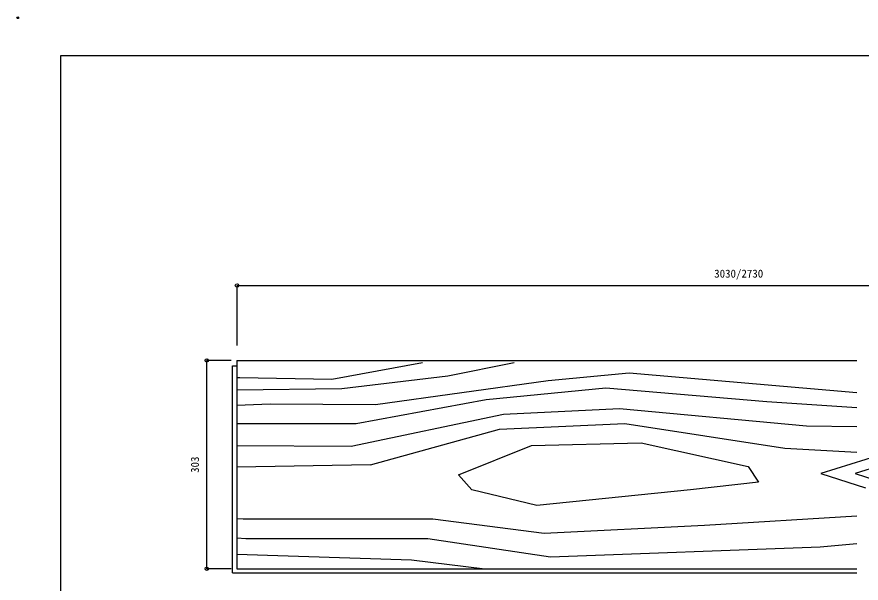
# Model space of a CAD drawing. Units: millimetres, scale not verified. Extents: x -1051 to 1051, y -744 to 744.
# Drawn here: x -1051 to 176, y -80 to 744 of the extents above; entities that cross this region are included whole.
import ezdxf
from ezdxf.enums import TextEntityAlignment as Align

# ---------------------------------------------------------------- set-up
doc = ezdxf.new("R2010")
doc.units = ezdxf.units.MM
doc.header["$LTSCALE"] = 5
doc.header["$PDMODE"] = 32
doc.header["$PDSIZE"] = 2.5
for name, color, linetype in [('0-0', 7, 'Continuous'), ('1-0', 7, 'Continuous'), ('1-1', 4, 'Continuous')]:
    doc.layers.add(name, color=color, linetype=linetype)
doc.styles.add('ＭＳ ゴシック', font='')
doc.styles.get('ＭＳ ゴシック').set_extended_font_data('MS Gothic')

msp = doc.modelspace()

# ---------------------------------------------------------------- linework, layer by layer
at = {"layer": '0-0', "color": 2}
for p, q in [((-987.5, -687.5), (-987.5, 687.5)), ((-987.5, 687.5), (987.5, 687.5))]:
    msp.add_line(p, q, dxfattribs=at)
at = {"layer": '0-0'}
msp.add_point((-1050, 742.5), dxfattribs=at)
at = {"layer": '1-0'}
for p, q in [((-731.586, 244.231), (-731.586, -58.769)), ((-731.586, 244.231), (169.907, 244.231)), ((-424.557, 221.728), (-327.97, 241.231)), ((212.75, 109.654), (117.5, 79.654)), ((262.681, 109.654), (167.431, 79.654)), ((-537.049, 92.422), (-731.586, 89.167)), ((117.5, 79.654), (182.59, 59.153)), ((167.431, 79.654), (197.59, 70.155)), ((-722.357, 13.456), (-731.586, 14.062)), ((-731.586, -13.624), (-718.41, -14.578)), ((-731.586, -49.157), (-731.586, -58.769)), ((-731.586, -58.769), (169.907, -58.769)), ((-737.586, -64.769), (169.907, -64.769))]:
    msp.add_line(p, q, dxfattribs=at)
for points in [[(-737.586, -64.769), (-737.586, 236.231), (-731.586, 236.231)], [(-731.586, 219.306), (-726.98, 219.279), (-593.522, 216.83), (-461.536, 241.231)], [(-731.586, 179.092), (-682.863, 181.293), (-530.011, 179.89), (-278.998, 214.948), (-161.204, 226.167), (169.907, 197.669)], [(-731.586, 201.522), (-578.83, 203.362), (-424.557, 221.728)], [(169.907, 175.274), (39.326, 184.097), (-194.859, 203.73), (-368.746, 186.902), (-558.057, 151.844), (-731.586, 151.844)], [(-731.586, 120.496), (-565.069, 119.591), (-343.504, 165.867), (-175.227, 174.281), (96.821, 149.04), (169.907, 148.078)], [(-537.049, 92.422), (-349.636, 144.014), (-167.487, 152.437), (65.2, 116.639), (169.907, 110.822)], [(169.907, 17.938), (-51.67, 3.98), (-284.357, -7.601), (-446.501, 13.456), (-722.357, 13.456)], [(-718.41, -14.578), (-453.942, -14.578), (-275.182, -41.515), (116.621, -26.822), (169.907, -21.849)], [(-731.586, -37.413), (-477.508, -45.61), (-371.036, -58.769)]]:
    msp.add_lwpolyline(points, dxfattribs=at)
msp.add_lwpolyline([(-302.774, 120.322), (-143.597, 124.111), (11.79, 90.002), (26.95, 67.263), (-71.588, 55.893), (-295.194, 33.153), (-389.942, 55.893), (-409.326, 77.7)], close=True, dxfattribs=at)
at = {"layer": '1-1'}
for p, q in [((-731.2, 265.773), (-731.2, 353.167)), ((-731.2, 353.167), (728.235, 353.167)), ((-739.523, 244.231), (-775.149, 244.231)), ((-775.149, -58.769), (-775.149, 244.231)), ((-739.523, -58.769), (-775.149, -58.769))]:
    msp.add_line(p, q, dxfattribs=at)
for centre in [(-731.2, 353.167), (-775.149, 244.231), (-775.149, -58.769)]:
    msp.add_circle(centre, 2.5, dxfattribs=at)

# ---------------------------------------------------------------- wipeouts: each hides what was drawn before it
at = {"color": 7}
for points in [[(-37.36, 361.105), (-37.36, 376.98), (34.395, 376.98), (34.395, 361.105)], [(-783.087, 80.666), (-798.962, 80.666), (-798.962, 104.796), (-783.087, 104.796)]]:
    msp.add_wipeout(points, dxfattribs=at)

# ---------------------------------------------------------------- next in the draw order: texts
at = {"layer": '1-1', "style": 'ＭＳ ゴシック'}
msp.add_text('3030/2730', height=11.64, dxfattribs=at).set_placement((-37.36, 361.105), align=Align.BOTTOM_LEFT)
msp.add_text('303', height=11.64, rotation=90, dxfattribs=at).set_placement((-783.087, 80.666), align=Align.BOTTOM_LEFT)

doc.saveas('drawing.dxf')
